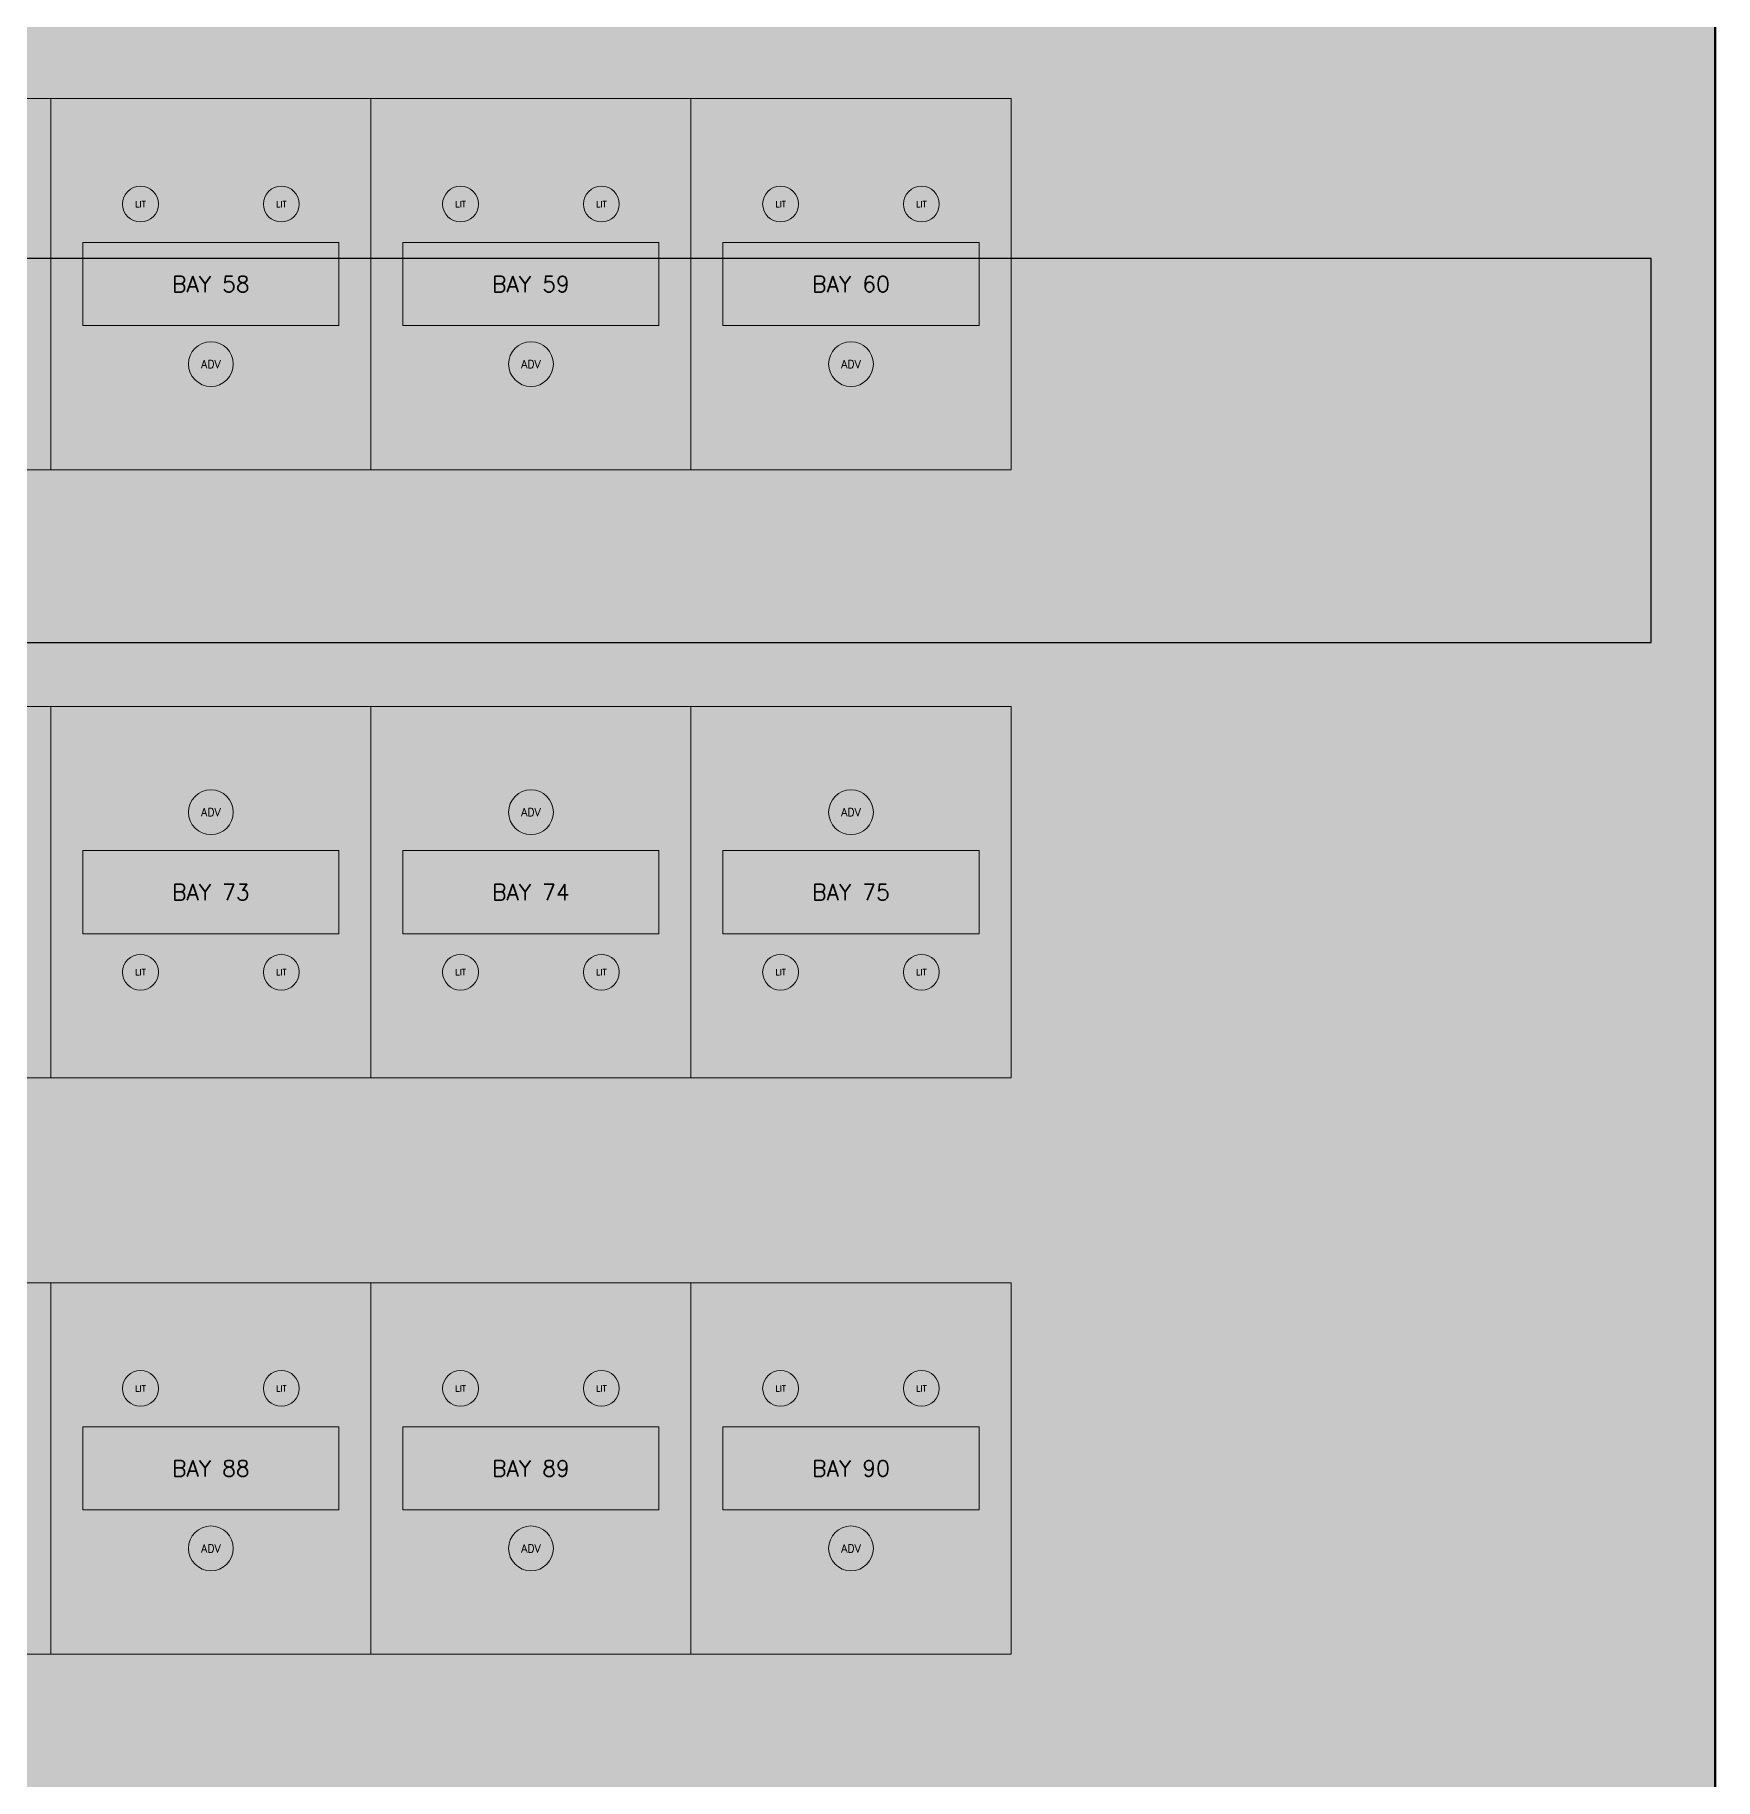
# Model space of a CAD drawing. Header units: inches. Extents: x 0 to 1800, y 0 to 1191.
# Drawn here: x 1101 to 1416, y 327 to 653.9 of the extents above; entities that cross this region are included whole.
import ezdxf
from ezdxf.enums import TextEntityAlignment as Align

# ---------------------------------------------------------------- set-up
doc = ezdxf.new("R2010")
doc.units = ezdxf.units.IN
doc.header["$MEASUREMENT"] = 0
for name, color, linetype in [('A-BAY', 3, 'Continuous'), ('A-FURN', 1, 'Continuous'), ('A-HATCH', 8, 'Continuous'), ('A-JALI', 6, 'Continuous'), ('A-WALL', 7, 'Continuous')]:
    doc.layers.add(name, color=color, linetype=linetype)
doc.styles.add('SIMPLEX', font='simplex.shx')

msp = doc.modelspace()

# ---------------------------------------------------------------- hatches: boundary and pattern name
at = {"layer": 'A-HATCH'}
h = msp.add_hatch(dxfattribs=at)
h.set_pattern_fill('ANSI31')
h.paths.add_polyline_path([(336, 132), (1416, 132), (1416, 1020), (336, 1020)])
h = msp.add_hatch(dxfattribs=at)
h.set_pattern_fill('SOLID')
h.paths.add_polyline_path([(345, 141), (1407, 141), (1407, 1011), (345, 1011)])

# ---------------------------------------------------------------- linework, layer by layer
at = {"layer": 'A-BAY', "lineweight": 15}
for p, q in [((1104, 572.4), (1104, 642)), ((1164, 572.4), (1164, 642)), ((1224, 572.4), (1224, 642)), ((1284, 572.4), (1284, 642)), ((1044, 572.4), (1104, 572.4)), ((1104, 572.4), (1164, 572.4)), ((1164, 572.4), (1224, 572.4)), ((1224, 572.4), (1284, 572.4)), ((1104, 458.4), (1104, 528)), ((1164, 458.4), (1164, 528)), ((1224, 458.4), (1224, 528)), ((1284, 458.4), (1284, 528)), ((1044, 458.4), (1104, 458.4)), ((1104, 458.4), (1164, 458.4)), ((1164, 458.4), (1224, 458.4)), ((1224, 458.4), (1284, 458.4)), ((1104, 350.4), (1104, 420)), ((1164, 350.4), (1164, 420)), ((1224, 350.4), (1224, 420)), ((1284, 350.4), (1284, 420)), ((1044, 350.4), (1104, 350.4)), ((1104, 350.4), (1164, 350.4)), ((1164, 350.4), (1224, 350.4)), ((1224, 350.4), (1284, 350.4))]:
    msp.add_line(p, q, dxfattribs=at)
at = {"layer": 'A-FURN', "lineweight": 20}
for p, q in [((1158, 615), (1110, 615)), ((1110, 615), (1110, 599.4)), ((1158, 599.4), (1158, 615)), ((1218, 615), (1170, 615)), ((1170, 615), (1170, 599.4)), ((1218, 599.4), (1218, 615)), ((1278, 615), (1230, 615)), ((1230, 615), (1230, 599.4)), ((1278, 599.4), (1278, 615)), ((1110, 599.4), (1158, 599.4)), ((1170, 599.4), (1218, 599.4)), ((1230, 599.4), (1278, 599.4)), ((1158, 501), (1110, 501)), ((1110, 501), (1110, 485.4)), ((1158, 485.4), (1158, 501)), ((1218, 501), (1170, 501)), ((1170, 501), (1170, 485.4)), ((1218, 485.4), (1218, 501)), ((1278, 501), (1230, 501)), ((1230, 501), (1230, 485.4)), ((1278, 485.4), (1278, 501)), ((1110, 485.4), (1158, 485.4)), ((1170, 485.4), (1218, 485.4)), ((1230, 485.4), (1278, 485.4)), ((1158, 393), (1110, 393)), ((1110, 393), (1110, 377.4)), ((1158, 377.4), (1158, 393)), ((1218, 393), (1170, 393)), ((1170, 393), (1170, 377.4)), ((1218, 377.4), (1218, 393)), ((1278, 393), (1230, 393)), ((1230, 393), (1230, 377.4)), ((1278, 377.4), (1278, 393)), ((1110, 377.4), (1158, 377.4)), ((1170, 377.4), (1218, 377.4)), ((1230, 377.4), (1278, 377.4))]:
    msp.add_line(p, q, dxfattribs=at)
at = {"layer": 'A-FURN', "lineweight": 15}
for centre in [(1120.8, 622.2), (1147.2, 622.2), (1180.8, 622.2), (1207.2, 622.2), (1240.8, 622.2), (1267.2, 622.2), (1120.8, 478.2), (1147.2, 478.2), (1180.8, 478.2), (1207.2, 478.2), (1240.8, 478.2), (1267.2, 478.2), (1120.8, 400.2), (1147.2, 400.2), (1180.8, 400.2), (1207.2, 400.2), (1240.8, 400.2), (1267.2, 400.2)]:
    msp.add_circle(centre, 3.36, dxfattribs=at)
at = {"layer": 'A-FURN', "lineweight": 18}
for centre in [(1134, 592.2), (1194, 592.2), (1254, 592.2), (1134, 508.2), (1194, 508.2), (1254, 508.2), (1134, 370.2), (1194, 370.2), (1254, 370.2)]:
    msp.add_circle(centre, 4.2, dxfattribs=at)
at = {"layer": 'A-JALI', "lineweight": 20}
for p, q in [((1044, 642), (1104, 642)), ((1104, 642), (1164, 642)), ((1104, 572.4), (1104, 642)), ((1164, 642), (1224, 642)), ((1164, 572.4), (1164, 642)), ((1224, 642), (1284, 642)), ((1224, 572.4), (1224, 642)), ((1044, 528), (1104, 528)), ((1104, 528), (1164, 528)), ((1104, 458.4), (1104, 528)), ((1164, 528), (1224, 528)), ((1164, 458.4), (1164, 528)), ((1224, 528), (1284, 528)), ((1224, 458.4), (1224, 528)), ((1044, 420), (1104, 420)), ((1104, 420), (1164, 420)), ((1104, 350.4), (1104, 420)), ((1164, 420), (1224, 420)), ((1164, 350.4), (1164, 420)), ((1224, 420), (1284, 420)), ((1224, 350.4), (1224, 420))]:
    msp.add_line(p, q, dxfattribs=at)
at = {"layer": 'A-WALL', "lineweight": 50}
msp.add_line((1416, 132), (1416, 1020), dxfattribs=at)
at = {"layer": 'A-WALL', "lineweight": 25}
for p, q in [((1404, 612), (348, 612)), ((1404, 540), (1404, 612)), ((348, 540), (1404, 540))]:
    msp.add_line(p, q, dxfattribs=at)

# ---------------------------------------------------------------- texts
at = {"layer": 'A-BAY', "style": 'SIMPLEX'}
for s, p in [('BAY 58', (1134, 607.2)), ('BAY 59', (1194, 607.2)), ('BAY 60', (1254, 607.2)), ('BAY 73', (1134, 493.2)), ('BAY 74', (1194, 493.2)), ('BAY 75', (1254, 493.2)), ('BAY 88', (1134, 385.2)), ('BAY 89', (1194, 385.2)), ('BAY 90', (1254, 385.2))]:
    msp.add_text(s, height=3, dxfattribs=at).set_placement(p, align=Align.MIDDLE_CENTER)
at = {"layer": 'A-FURN', "style": 'SIMPLEX'}
for s, height, p in [('LIT', 1.125, (1120.8, 622.2)), ('LIT', 1.125, (1147.2, 622.2)), ('LIT', 1.125, (1180.8, 622.2)), ('LIT', 1.125, (1207.2, 622.2)), ('LIT', 1.125, (1240.8, 622.2)), ('LIT', 1.125, (1267.2, 622.2)), ('ADV', 1.5, (1134, 592.2)), ('ADV', 1.5, (1194, 592.2)), ('ADV', 1.5, (1254, 592.2)), ('ADV', 1.5, (1134, 508.2)), ('ADV', 1.5, (1194, 508.2)), ('ADV', 1.5, (1254, 508.2)), ('LIT', 1.125, (1120.8, 478.2)), ('LIT', 1.125, (1147.2, 478.2)), ('LIT', 1.125, (1180.8, 478.2)), ('LIT', 1.125, (1207.2, 478.2)), ('LIT', 1.125, (1240.8, 478.2)), ('LIT', 1.125, (1267.2, 478.2)), ('LIT', 1.125, (1120.8, 400.2)), ('LIT', 1.125, (1147.2, 400.2)), ('LIT', 1.125, (1180.8, 400.2)), ('LIT', 1.125, (1207.2, 400.2)), ('LIT', 1.125, (1240.8, 400.2)), ('LIT', 1.125, (1267.2, 400.2)), ('ADV', 1.5, (1134, 370.2)), ('ADV', 1.5, (1194, 370.2)), ('ADV', 1.5, (1254, 370.2))]:
    msp.add_text(s, height=height, dxfattribs=at).set_placement(p, align=Align.MIDDLE_CENTER)

doc.saveas('drawing.dxf')
